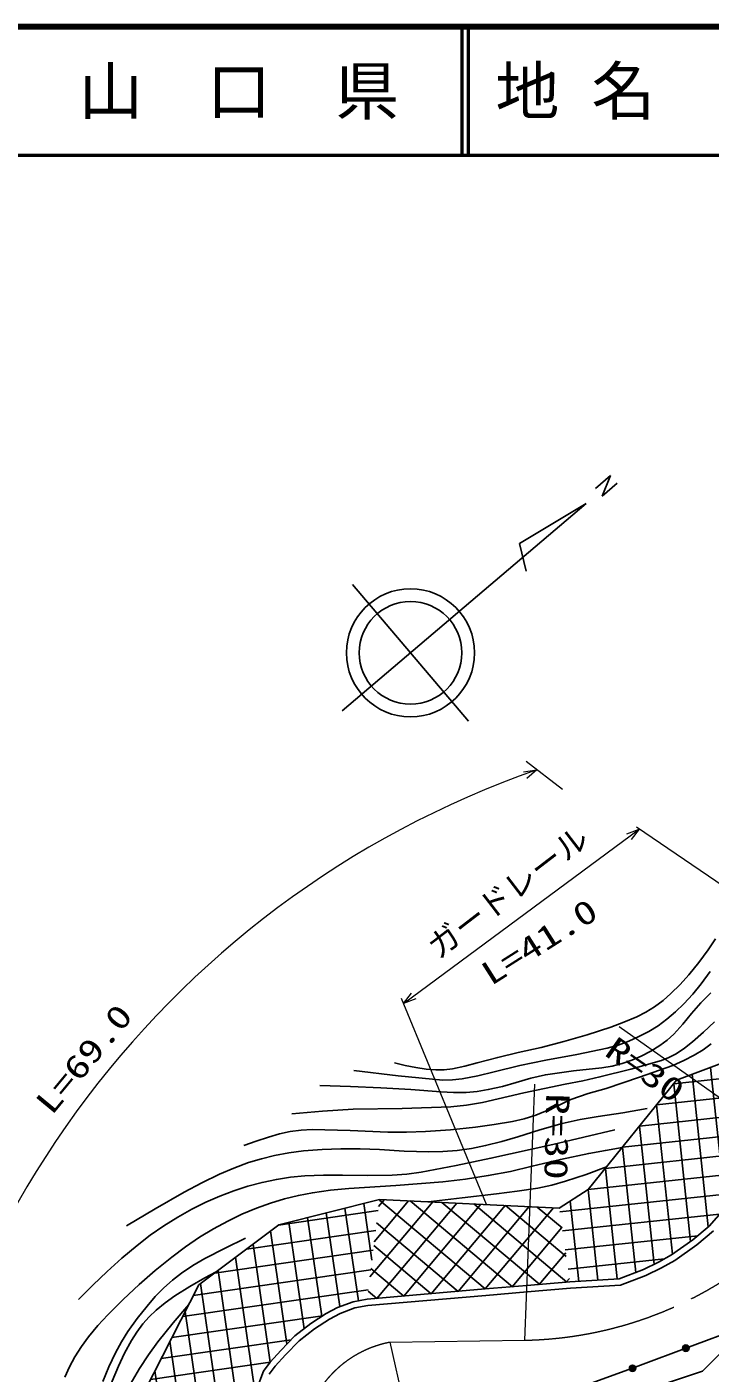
# Model space of a CAD drawing. Units: millimetres, scale not verified. Extents: x 40000 to 680000, y 20000 to 380000.
# Drawn here: x 333830 to 387132, y 274984 to 380000 of the extents above; entities that cross this region are included whole.
import ezdxf
from ezdxf.enums import TextEntityAlignment as Align

# ---------------------------------------------------------------- set-up
doc = ezdxf.new("R2010")
doc.units = ezdxf.units.MM
doc.header["$LTSCALE"] = 1000
doc.linetypes.add('CHAIN', pattern=[18.5, 12, -1.5, 3.5, -1.5])
for name, color, linetype, lineweight in [('M-BGD', 7, 'Continuous', 25), ('M-BGD-HTXT', 7, 'Continuous', 13), ('M-BMK', 2, 'CHAIN', 13), ('M-TTL', 2, 'Continuous', 140), ('M-TTL-LINE', 7, 'Continuous', 50)]:
    doc.layers.add(name, color=color, linetype=linetype, lineweight=lineweight)
doc.layers.add('M-TTL-TXT', color=7, linetype='Continuous')
doc.styles.add('ＭＳ ゴシック', font='')
doc.styles.get('ＭＳ ゴシック').set_extended_font_data('MS Gothic')

# ---------------------------------------------------------------- blocks, each defined once
blk = doc.blocks.new('BUHIN109')
at = {"color": 7, "linetype": 'Continuous', "lineweight": 25}
for radius in [249, 220, 191, 161, 132, 97.5, 67.5, 38.8, 7.5]:
    blk.add_circle((0, 0), radius, dxfattribs=at)

msp = doc.modelspace()

# ---------------------------------------------------------------- hatches: boundary and pattern name
at = {"layer": 'M-BGD'}
h = msp.add_hatch(dxfattribs=at)
h.set_pattern_fill('USER', color=256, style=0, pattern_type=2)
h.set_pattern_definition([(96.0836, (377628, 289303), (-1491.55, -158.97), []), (6.0836, (377628, 289303), (-158.97, 1491.55), [])])
h.paths.add_polyline_path([(375356, 287856), (377628, 289303), (384524, 297845), (397726, 302767), (403452, 306097), (403980, 303912), (402544, 301831), (402085, 301196), (400820, 300062), (400483, 300431), (397475, 297682), (393900, 294439), (392536, 292894), (391364, 291487), (389304, 289055), (388195, 287750), (387055, 286436), (385798, 285380), (384119, 284202), (383118, 283644), (381924, 283062), (380040, 282345), (376194, 282093)])
h = msp.add_hatch(dxfattribs=at)
h.set_pattern_fill('USER', color=256, style=0, pattern_type=2)
h.set_pattern_definition([(278.23, (352807, 275829), (1484.55, 214.72), []), (188.23, (352807, 275829), (214.72, -1484.55), [])])
h.paths.add_polyline_path([(342996, 273555), (347239, 281862), (353486, 286553), (361342, 288531), (360374, 280739), (359291, 280554), (358067, 280102), (357172, 279633), (355969, 278842), (354738, 277885), (353633, 276757), (352807, 275829), (352292, 275140), (351564, 273199), (351271, 271625), (350960, 270115)])
h = msp.add_hatch(dxfattribs=at)
h.set_pattern_fill('USER', color=256, style=0, pattern_type=2)
h.set_pattern_definition([(229.992, (369588, 281544), (1148.92, -964.35), []), (139.992, (369588, 281544), (-964.35, -1148.92), [])])
h.paths.add_polyline_path([(361342, 288531), (375356, 287856), (376194, 282093), (369588, 281544), (360374, 280739)])

# ---------------------------------------------------------------- linework, layer by layer
for p, q in [((378185, 344001), (379361, 345000)), ((379361, 345000), (378700, 343388)), ((378700, 343388), (379875, 344397)), ((377476, 342826), (358423, 326640)), ((377476, 342826), (372255, 339704)), ((372255, 339704), (372788, 337532)), ((368290, 325837), (359225, 336507)), ((397726, 302767), (384524, 297845)), ((384524, 297845), (377628, 289303)), ((377628, 289303), (375356, 287856)), ((361342, 288531), (353486, 286553)), ((375356, 287856), (361342, 288531)), ((387055, 286436), (388195, 287750)), ((353486, 286553), (347239, 281862)), ((385798, 285380), (387055, 286436)), ((387406, 286079), (386103, 284983)), ((384119, 284202), (385798, 285380)), ((386103, 284983), (384385, 283778)), ((381924, 283062), (383118, 283644)), ((383118, 283644), (384119, 284202)), ((384385, 283778), (383350, 283200)), ((380039, 282345), (381924, 283062)), ((382123, 282603), (380147, 281851)), ((383350, 283200), (382123, 282603)), ((394487, 283038), (386546, 275133)), ((347239, 281862), (342996, 273555)), ((360374, 280739), (369588, 281544)), ((369588, 281544), (372832, 281819)), ((372832, 281819), (376194, 282094)), ((376231, 281595), (372873, 281320)), ((376194, 282094), (380039, 282345)), ((380147, 281851), (376231, 281595)), ((358067, 280102), (359291, 280554)), ((359291, 280554), (360374, 280739)), ((369630, 281046), (360438, 280243)), ((372873, 281320), (369630, 281046)), ((355969, 278842), (357172, 279633)), ((357172, 279633), (358067, 280102)), ((358270, 279644), (357427, 279202)), ((359421, 280069), (358270, 279644)), ((360438, 280243), (359421, 280069)), ((354738, 277885), (355969, 278842)), ((356260, 278435), (355072, 277511)), ((357427, 279202), (356260, 278435)), ((353633, 276757), (354738, 277885)), ((355072, 277511), (353999, 276416)), ((352807, 275829), (353633, 276757)), ((353999, 276416), (353194, 275512)), ((352292, 275140), (352807, 275829)), ((353194, 275512), (352735, 274897)), ((351564, 273199), (352292, 275140)), ((386546, 275133), (381002, 273285))]:
    msp.add_line(p, q, dxfattribs=at)
for points in [[(387550, 308866), (386986, 308004), (386252, 307007), (385467, 306041), (384798, 305297), (384082, 304592), (383461, 304057), (382798, 303566), (382121, 303149), (381413, 302784), (380412, 302351), (379377, 301969), (377553, 301381), (375712, 300851), (373950, 300389), (372171, 299986), (370566, 299613), (368953, 299176), (367989, 298917), (367022, 298719), (366385, 298648), (365747, 298638), (364968, 298697), (364186, 298817), (363354, 298989), (362521, 299186)], [(359336, 298580), (362800, 298173), (366283, 297825), (367027, 297850), (367777, 297935), (369023, 298178), (370273, 298483), (372295, 298975), (374323, 299407), (376725, 299840), (379113, 300332), (379959, 300575), (380787, 300876), (381585, 301229), (382356, 301637), (383071, 302082), (383758, 302582), (384438, 303156), (385087, 303782), (385785, 304548), (386440, 305355), (387141, 306317)], [(387203, 304650), (386414, 303860), (385669, 303029), (385009, 302200), (384305, 301412), (383787, 300958), (383222, 300542), (382502, 300099), (381746, 299704), (381029, 299394), (380284, 299138), (379492, 298939), (378686, 298799), (376479, 298555), (374283, 298253), (373148, 297987), (372014, 297661), (370927, 297349), (369825, 297096), (368965, 296961), (368090, 296885), (367114, 296870), (366126, 296916), (363790, 297112), (361456, 297248), (359071, 297339), (356675, 297414)], [(354494, 295206), (356884, 295415), (359288, 295565), (363095, 295632), (366901, 295759), (368134, 295889), (369369, 296080), (372595, 296835), (375835, 297530), (377192, 297778), (378530, 298084), (380936, 298689), (383336, 299356), (383924, 299597), (384494, 299898), (385138, 300330), (385752, 300816), (386631, 301583), (387467, 302392)], [(387222, 300676), (386583, 300213), (385902, 299795), (385078, 299365), (384228, 298990), (381636, 298065), (379015, 297194), (377632, 296791), (376260, 296327), (374909, 295684), (373527, 295093), (372637, 294828), (371720, 294619), (370282, 294364), (368830, 294167), (366879, 293966), (364925, 293824), (363457, 293774), (361990, 293783), (359052, 293914), (356088, 293986), (355229, 293936), (354380, 293826), (353533, 293640), (352689, 293392), (351713, 293072), (350742, 292741)], [(381084, 275356), (385931, 277189), (388881, 278276), (391502, 280793), (393980, 283166), (397726, 286767), (400576, 291518), (403174, 295593), (405563, 299506)], [(341606, 286466), (343827, 287809), (346090, 289107), (347465, 289833), (348867, 290506), (349982, 290980), (351127, 291400), (352128, 291708), (353156, 291960), (354268, 292164), (355401, 292312), (356860, 292426), (358329, 292481), (359825, 292480), (361333, 292418), (363260, 292296), (365184, 292234), (366291, 292265), (367396, 292356), (368506, 292511), (369617, 292727), (370879, 293043), (372133, 293420), (373847, 293967), (375583, 294459), (376986, 294756), (378404, 294994), (380319, 295295), (382225, 295620)], [(379701, 293951), (374873, 292819), (370029, 291744), (367311, 291166), (364578, 290647), (363460, 290505), (362327, 290423), (360392, 290394), (358440, 290424), (356977, 290429), (355504, 290374), (354400, 290264), (353302, 290095), (352184, 289861), (351079, 289568), (349972, 289211), (348884, 288797), (347780, 288312), (346693, 287769), (345598, 287153), (344525, 286481), (343454, 285736), (342419, 284944), (341242, 283953), (340097, 282911), (338972, 281832), (337854, 280730)], [(336785, 274674), (337153, 275481), (337574, 276261), (338078, 277054), (338634, 277817), (339354, 278691), (340131, 279539), (341335, 280733), (342578, 281881), (343834, 282981), (345127, 284034), (346196, 284832), (347301, 285581), (348384, 286233), (349501, 286836), (350608, 287368), (351747, 287849), (352830, 288243), (353939, 288582), (355013, 288847), (356101, 289054), (357514, 289250), (358936, 289386), (362607, 289610), (366279, 289895), (368057, 290112), (369823, 290389), (371548, 290722), (373260, 291114), (375453, 291648), (377659, 292123), (378966, 292360), (380276, 292583)], [(379056, 291071), (377459, 290477), (375848, 289942), (374781, 289652), (373700, 289421), (372093, 289163), (370463, 288963), (367799, 288660), (365141, 288348)], [(350892, 285507), (349287, 284737), (347712, 283914), (346782, 283365), (345890, 282768), (345182, 282227), (344512, 281639), (343836, 280948), (343200, 280213), (342433, 279235), (341711, 278217), (341207, 277416), (340749, 276574), (340226, 275472), (339754, 274335)], [(336376, 258217), (337063, 260401), (337695, 262609), (338063, 264133), (338374, 265682), (338821, 268154), (339329, 270621), (339662, 271896), (340053, 273156), (340487, 274351), (340977, 275527), (341454, 276537), (341983, 277517), (342405, 278184), (342876, 278814), (343374, 279370), (343917, 279887), (344625, 280465), (345372, 280999), (346532, 281728), (347721, 282404), (348158, 282643), (348596, 282881)], [(346457, 280330), (345229, 278891), (344051, 277416), (343317, 276397), (342626, 275335), (341892, 274086), (341209, 272803), (340657, 271665), (340156, 270495), (339807, 269537), (339517, 268562), (339255, 267436), (339051, 266295), (338659, 262994), (338208, 259704), (337918, 258461), (337567, 257219), (337380, 256606), (337189, 255993)], [(375570, 273626), (376431, 273683), (381084, 275356)]]:
    msp.add_lwpolyline(points, dxfattribs=at)
for centre, radius in [((363758, 331172), 5000), ((363758, 331172), 4000), ((381084, 275356), 249), ((381084, 275356), 220), ((381084, 275356), 191), ((381084, 275356), 161), ((381084, 275356), 132), ((381084, 275356), 97.5), ((381084, 275356), 67.5), ((381084, 275356), 38.8), ((381084, 275356), 7.5)]:
    msp.add_circle(centre, radius, dxfattribs=at)
at = {"layer": 'M-BGD-HTXT'}
for p, q in [((375609, 320497), (372783, 322693)), ((363205, 303806), (381605, 317422)), ((400512, 304534), (381402, 317560)), ((363034, 304221), (369662, 288160)), ((380030, 302033), (396644, 290250)), ((372680, 277548), (373471, 297519)), ((362156, 277387), (365822, 260886))]:
    msp.add_line(p, q, dxfattribs=at)
for points in [[(372587, 321895), (373616, 322045), (372822, 321374)], [(380630, 317058), (381605, 317422), (380971, 316598)], [(364180, 304169), (363205, 303806), (363839, 304629)]]:
    msp.add_lwpolyline(points, dxfattribs=at)
msp.add_arc((398385, 251148), 75099, 109.25732, 178.62085, dxfattribs=at)
at = {"layer": 'M-BMK'}
msp.add_line((362156, 277387), (372680, 277548), dxfattribs=at)
for centre, radius, start, end in [((372099, 307600), 30058, 271.1084, 324.74426), ((363771, 269037), 8504, 100.94653, 225.23053)]:
    msp.add_arc(centre, radius, start, end, dxfattribs=at)
at = {"layer": 'M-TTL'}
msp.add_line((680000, 380000), (40000, 380000), dxfattribs=at)
at = {"layer": 'M-TTL-LINE'}
for p, q in [((367750, 380000), (367750, 370000)), ((368250, 380000), (368250, 370000)), ((40000, 370000), (680000, 370000))]:
    msp.add_line(p, q, dxfattribs=at)

# ---------------------------------------------------------------- block references
at = {"layer": 'M-BGD', "rotation": 260.6994}
for p in [(385240, 276927), (381084, 275356)]:
    msp.add_blockref('BUHIN109', p, dxfattribs=at)

# ---------------------------------------------------------------- texts
at = {"layer": 'M-BGD-HTXT', "style": 'ＭＳ ゴシック'}
msp.add_text('ガードレール', height=1833, rotation=37.5, dxfattribs=at).set_placement((366286, 306787), align=Align.BOTTOM_LEFT)
at = {"layer": 'M-BGD-HTXT', "style": 'ＭＳ ゴシック', "width": 1.35}
for s, rotation, p in [('L=41.0', 32.4, (370328, 304685)), ('L=69.0', 50.4, (336189, 294669)), ('R=30', 325, (378472, 299383)), ('R=30', 268.7, (373801, 296839))]:
    msp.add_text(s, height=1833, rotation=rotation, dxfattribs=at).set_placement(p, align=Align.BOTTOM_LEFT)
at = {"layer": 'M-TTL-TXT', "style": 'ＭＳ ゴシック'}
msp.add_text('山\u3000口\u3000県', height=3666, dxfattribs=at).set_placement((350375, 375000), align=Align.MIDDLE_CENTER)
msp.add_text('地 名', height=3666, dxfattribs=at).set_placement((370380, 375000), align=Align.MIDDLE_LEFT)

doc.saveas('drawing.dxf')
